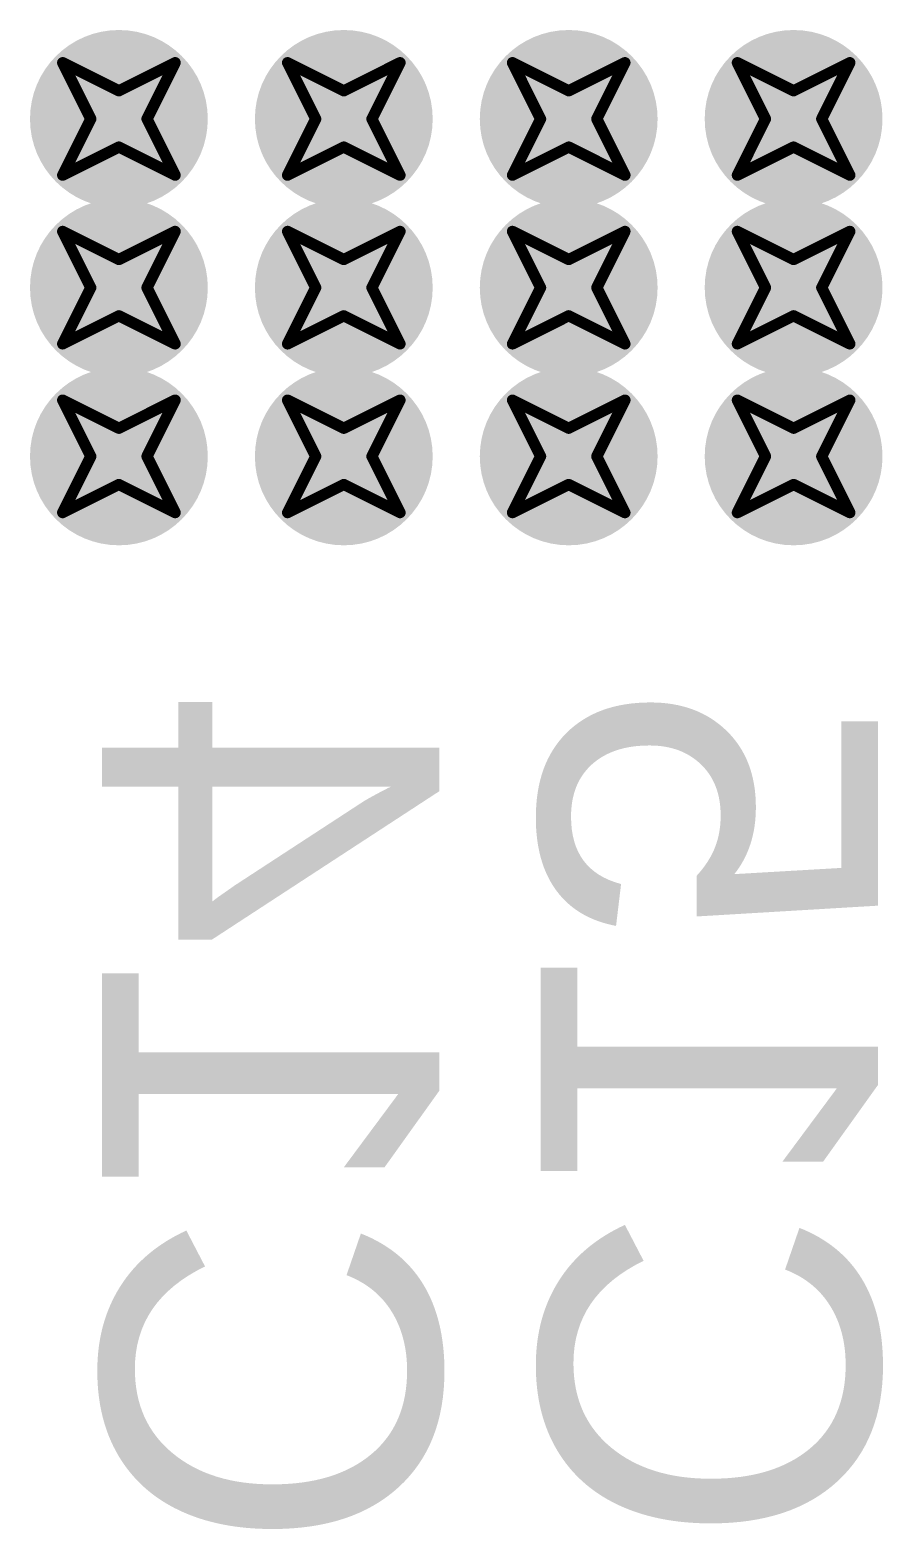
# Model space of a CAD drawing. Header units: inches. Extents: x -11 to 1110, y -7 to 455.
# Drawn here: x 620.96 to 624.81, y 5.06 to 11.83 of the extents above; entities that cross this region are included whole.
import ezdxf

# ---------------------------------------------------------------- set-up
doc = ezdxf.new("R2010")
doc.units = ezdxf.units.IN
for name, color, linetype in [('Bottom Layer', 5, 'Continuous'), ('Bottom Overlay', 54, 'Continuous'), ('Bottom Solder', 6, 'Continuous'), ('Drill Drawing', 1, 'Continuous'), ('Top Layer', 1, 'Continuous'), ('Top Solder', 216, 'Continuous'), ('Via Holes', 16, 'Continuous')]:
    doc.layers.add(name, color=color, linetype=linetype)
doc.styles.add('Arial', font='', dxfattribs={"height": 0.2})
doc.styles.get('Arial').set_extended_font_data('Arial')

msp = doc.modelspace()

# ---------------------------------------------------------------- hatches: boundary and pattern name
at = {"layer": 'Bottom Layer'}
h = msp.add_hatch(color=5, dxfattribs=at)
edge = h.paths.add_edge_path()
edge.add_arc((621.3602, 11.43), 0.3, 0, 360)
h = msp.add_hatch(color=5, dxfattribs=at)
edge = h.paths.add_edge_path()
edge.add_arc((622.3762, 11.43), 0.3, 0, 360)
h = msp.add_hatch(color=5, dxfattribs=at)
edge = h.paths.add_edge_path()
edge.add_arc((623.3922, 11.43), 0.3, 0, 360)
h = msp.add_hatch(color=5, dxfattribs=at)
edge = h.paths.add_edge_path()
edge.add_arc((624.4082, 11.43), 0.3, 0, 360)
h = msp.add_hatch(color=5, dxfattribs=at)
edge = h.paths.add_edge_path()
edge.add_arc((621.3602, 10.668), 0.3, 0, 360)
h = msp.add_hatch(color=5, dxfattribs=at)
edge = h.paths.add_edge_path()
edge.add_arc((622.3762, 10.668), 0.3, 0, 360)
h = msp.add_hatch(color=5, dxfattribs=at)
edge = h.paths.add_edge_path()
edge.add_arc((623.3922, 10.668), 0.3, 0, 360)
h = msp.add_hatch(color=5, dxfattribs=at)
edge = h.paths.add_edge_path()
edge.add_arc((624.4082, 10.668), 0.3, 0, 360)
h = msp.add_hatch(color=5, dxfattribs=at)
edge = h.paths.add_edge_path()
edge.add_arc((621.3602, 9.906), 0.3, 0, 360)
h = msp.add_hatch(color=5, dxfattribs=at)
edge = h.paths.add_edge_path()
edge.add_arc((622.3762, 9.906), 0.3, 0, 360)
h = msp.add_hatch(color=5, dxfattribs=at)
edge = h.paths.add_edge_path()
edge.add_arc((623.3922, 9.906), 0.3, 0, 360)
h = msp.add_hatch(color=5, dxfattribs=at)
edge = h.paths.add_edge_path()
edge.add_arc((624.4082, 9.906), 0.3, 0, 360)
at = {"layer": 'Bottom Solder'}
h = msp.add_hatch(color=6, dxfattribs=at)
edge = h.paths.add_edge_path()
edge.add_arc((621.3602, 11.43), 0.4016, 0, 360)
h = msp.add_hatch(color=6, dxfattribs=at)
edge = h.paths.add_edge_path()
edge.add_arc((622.3762, 11.43), 0.4016, 0, 360)
h = msp.add_hatch(color=6, dxfattribs=at)
edge = h.paths.add_edge_path()
edge.add_arc((623.3922, 11.43), 0.4016, 0, 360)
h = msp.add_hatch(color=6, dxfattribs=at)
edge = h.paths.add_edge_path()
edge.add_arc((624.4082, 11.43), 0.4016, 0, 360)
h = msp.add_hatch(color=6, dxfattribs=at)
edge = h.paths.add_edge_path()
edge.add_arc((621.3602, 10.668), 0.4016, 0, 360)
h = msp.add_hatch(color=6, dxfattribs=at)
edge = h.paths.add_edge_path()
edge.add_arc((622.3762, 10.668), 0.4016, 0, 360)
h = msp.add_hatch(color=6, dxfattribs=at)
edge = h.paths.add_edge_path()
edge.add_arc((623.3922, 10.668), 0.4016, 0, 360)
h = msp.add_hatch(color=6, dxfattribs=at)
edge = h.paths.add_edge_path()
edge.add_arc((624.4082, 10.668), 0.4016, 0, 360)
h = msp.add_hatch(color=6, dxfattribs=at)
edge = h.paths.add_edge_path()
edge.add_arc((621.3602, 9.906), 0.4016, 0, 360)
h = msp.add_hatch(color=6, dxfattribs=at)
edge = h.paths.add_edge_path()
edge.add_arc((622.3762, 9.906), 0.4016, 0, 360)
h = msp.add_hatch(color=6, dxfattribs=at)
edge = h.paths.add_edge_path()
edge.add_arc((623.3922, 9.906), 0.4016, 0, 360)
h = msp.add_hatch(color=6, dxfattribs=at)
edge = h.paths.add_edge_path()
edge.add_arc((624.4082, 9.906), 0.4016, 0, 360)
at = {"layer": 'Top Layer'}
h = msp.add_hatch(color=1, dxfattribs=at)
edge = h.paths.add_edge_path()
edge.add_arc((621.3602, 11.43), 0.3, 0, 360)
h = msp.add_hatch(color=1, dxfattribs=at)
edge = h.paths.add_edge_path()
edge.add_arc((622.3762, 11.43), 0.3, 0, 360)
h = msp.add_hatch(color=1, dxfattribs=at)
edge = h.paths.add_edge_path()
edge.add_arc((623.3922, 11.43), 0.3, 0, 360)
h = msp.add_hatch(color=1, dxfattribs=at)
edge = h.paths.add_edge_path()
edge.add_arc((624.4082, 11.43), 0.3, 0, 360)
h = msp.add_hatch(color=1, dxfattribs=at)
edge = h.paths.add_edge_path()
edge.add_arc((621.3602, 10.668), 0.3, 0, 360)
h = msp.add_hatch(color=1, dxfattribs=at)
edge = h.paths.add_edge_path()
edge.add_arc((622.3762, 10.668), 0.3, 0, 360)
h = msp.add_hatch(color=1, dxfattribs=at)
edge = h.paths.add_edge_path()
edge.add_arc((623.3922, 10.668), 0.3, 0, 360)
h = msp.add_hatch(color=1, dxfattribs=at)
edge = h.paths.add_edge_path()
edge.add_arc((624.4082, 10.668), 0.3, 0, 360)
h = msp.add_hatch(color=1, dxfattribs=at)
edge = h.paths.add_edge_path()
edge.add_arc((621.3602, 9.906), 0.3, 0, 360)
h = msp.add_hatch(color=1, dxfattribs=at)
edge = h.paths.add_edge_path()
edge.add_arc((622.3762, 9.906), 0.3, 0, 360)
h = msp.add_hatch(color=1, dxfattribs=at)
edge = h.paths.add_edge_path()
edge.add_arc((623.3922, 9.906), 0.3, 0, 360)
h = msp.add_hatch(color=1, dxfattribs=at)
edge = h.paths.add_edge_path()
edge.add_arc((624.4082, 9.906), 0.3, 0, 360)
at = {"layer": 'Top Solder'}
h = msp.add_hatch(color=216, dxfattribs=at)
edge = h.paths.add_edge_path()
edge.add_arc((621.3602, 11.43), 0.4016, 0, 360)
h = msp.add_hatch(color=216, dxfattribs=at)
edge = h.paths.add_edge_path()
edge.add_arc((622.3762, 11.43), 0.4016, 0, 360)
h = msp.add_hatch(color=216, dxfattribs=at)
edge = h.paths.add_edge_path()
edge.add_arc((623.3922, 11.43), 0.4016, 0, 360)
h = msp.add_hatch(color=216, dxfattribs=at)
edge = h.paths.add_edge_path()
edge.add_arc((624.4082, 11.43), 0.4016, 0, 360)
h = msp.add_hatch(color=216, dxfattribs=at)
edge = h.paths.add_edge_path()
edge.add_arc((621.3602, 10.668), 0.4016, 0, 360)
h = msp.add_hatch(color=216, dxfattribs=at)
edge = h.paths.add_edge_path()
edge.add_arc((622.3762, 10.668), 0.4016, 0, 360)
h = msp.add_hatch(color=216, dxfattribs=at)
edge = h.paths.add_edge_path()
edge.add_arc((623.3922, 10.668), 0.4016, 0, 360)
h = msp.add_hatch(color=216, dxfattribs=at)
edge = h.paths.add_edge_path()
edge.add_arc((624.4082, 10.668), 0.4016, 0, 360)
h = msp.add_hatch(color=216, dxfattribs=at)
edge = h.paths.add_edge_path()
edge.add_arc((621.3602, 9.906), 0.4016, 0, 360)
h = msp.add_hatch(color=216, dxfattribs=at)
edge = h.paths.add_edge_path()
edge.add_arc((622.3762, 9.906), 0.4016, 0, 360)
h = msp.add_hatch(color=216, dxfattribs=at)
edge = h.paths.add_edge_path()
edge.add_arc((623.3922, 9.906), 0.4016, 0, 360)
h = msp.add_hatch(color=216, dxfattribs=at)
edge = h.paths.add_edge_path()
edge.add_arc((624.4082, 9.906), 0.4016, 0, 360)
at = {"layer": 'Via Holes'}
h = msp.add_hatch(color=7, dxfattribs=at)
edge = h.paths.add_edge_path()
edge.add_arc((621.3602, 11.43), 0.15, 0, 360)
h = msp.add_hatch(color=7, dxfattribs=at)
edge = h.paths.add_edge_path()
edge.add_arc((622.3762, 11.43), 0.15, 0, 360)
h = msp.add_hatch(color=7, dxfattribs=at)
edge = h.paths.add_edge_path()
edge.add_arc((623.3922, 11.43), 0.15, 0, 360)
h = msp.add_hatch(color=7, dxfattribs=at)
edge = h.paths.add_edge_path()
edge.add_arc((624.4082, 11.43), 0.15, 0, 360)
h = msp.add_hatch(color=7, dxfattribs=at)
edge = h.paths.add_edge_path()
edge.add_arc((621.3602, 10.668), 0.15, 0, 360)
h = msp.add_hatch(color=7, dxfattribs=at)
edge = h.paths.add_edge_path()
edge.add_arc((622.3762, 10.668), 0.15, 0, 360)
h = msp.add_hatch(color=7, dxfattribs=at)
edge = h.paths.add_edge_path()
edge.add_arc((623.3922, 10.668), 0.15, 0, 360)
h = msp.add_hatch(color=7, dxfattribs=at)
edge = h.paths.add_edge_path()
edge.add_arc((624.4082, 10.668), 0.15, 0, 360)
h = msp.add_hatch(color=7, dxfattribs=at)
edge = h.paths.add_edge_path()
edge.add_arc((621.3602, 9.906), 0.15, 0, 360)
h = msp.add_hatch(color=7, dxfattribs=at)
edge = h.paths.add_edge_path()
edge.add_arc((622.3762, 9.906), 0.15, 0, 360)
h = msp.add_hatch(color=7, dxfattribs=at)
edge = h.paths.add_edge_path()
edge.add_arc((623.3922, 9.906), 0.15, 0, 360)
h = msp.add_hatch(color=7, dxfattribs=at)
edge = h.paths.add_edge_path()
edge.add_arc((624.4082, 9.906), 0.15, 0, 360)

# ---------------------------------------------------------------- linework, layer by layer
at = {"layer": 'Drill Drawing'}
for points in [[(621.1062, 11.684, 0.0508, 0.0508, 0), (621.3602, 11.557, 0.0508, 0.0508, 0)], [(621.1062, 11.684, 0.0508, 0.0508, 0), (621.2332, 11.43, 0.0508, 0.0508, 0)], [(621.3602, 11.557, 0.0508, 0.0508, 0), (621.6142, 11.684, 0.0508, 0.0508, 0)], [(621.4872, 11.43, 0.0508, 0.0508, 0), (621.6142, 11.684, 0.0508, 0.0508, 0)], [(622.1222, 11.684, 0.0508, 0.0508, 0), (622.3762, 11.557, 0.0508, 0.0508, 0)], [(622.1222, 11.684, 0.0508, 0.0508, 0), (622.2492, 11.43, 0.0508, 0.0508, 0)], [(622.3762, 11.557, 0.0508, 0.0508, 0), (622.6302, 11.684, 0.0508, 0.0508, 0)], [(622.5032, 11.43, 0.0508, 0.0508, 0), (622.6302, 11.684, 0.0508, 0.0508, 0)], [(623.1382, 11.684, 0.0508, 0.0508, 0), (623.3922, 11.557, 0.0508, 0.0508, 0)], [(623.1382, 11.684, 0.0508, 0.0508, 0), (623.2652, 11.43, 0.0508, 0.0508, 0)], [(623.3922, 11.557, 0.0508, 0.0508, 0), (623.6462, 11.684, 0.0508, 0.0508, 0)], [(623.5192, 11.43, 0.0508, 0.0508, 0), (623.6462, 11.684, 0.0508, 0.0508, 0)], [(624.1542, 11.684, 0.0508, 0.0508, 0), (624.4082, 11.557, 0.0508, 0.0508, 0)], [(624.1542, 11.684, 0.0508, 0.0508, 0), (624.2812, 11.43, 0.0508, 0.0508, 0)], [(624.4082, 11.557, 0.0508, 0.0508, 0), (624.6622, 11.684, 0.0508, 0.0508, 0)], [(624.5352, 11.43, 0.0508, 0.0508, 0), (624.6622, 11.684, 0.0508, 0.0508, 0)], [(621.1062, 11.176, 0.0508, 0.0508, 0), (621.2332, 11.43, 0.0508, 0.0508, 0)], [(621.4872, 11.43, 0.0508, 0.0508, 0), (621.6142, 11.176, 0.0508, 0.0508, 0)], [(622.1222, 11.176, 0.0508, 0.0508, 0), (622.2492, 11.43, 0.0508, 0.0508, 0)], [(622.5032, 11.43, 0.0508, 0.0508, 0), (622.6302, 11.176, 0.0508, 0.0508, 0)], [(623.1382, 11.176, 0.0508, 0.0508, 0), (623.2652, 11.43, 0.0508, 0.0508, 0)], [(623.5192, 11.43, 0.0508, 0.0508, 0), (623.6462, 11.176, 0.0508, 0.0508, 0)], [(624.1542, 11.176, 0.0508, 0.0508, 0), (624.2812, 11.43, 0.0508, 0.0508, 0)], [(624.5352, 11.43, 0.0508, 0.0508, 0), (624.6622, 11.176, 0.0508, 0.0508, 0)], [(621.1062, 11.176, 0.0508, 0.0508, 0), (621.3602, 11.303, 0.0508, 0.0508, 0)], [(621.3602, 11.303, 0.0508, 0.0508, 0), (621.6142, 11.176, 0.0508, 0.0508, 0)], [(622.1222, 11.176, 0.0508, 0.0508, 0), (622.3762, 11.303, 0.0508, 0.0508, 0)], [(622.3762, 11.303, 0.0508, 0.0508, 0), (622.6302, 11.176, 0.0508, 0.0508, 0)], [(623.1382, 11.176, 0.0508, 0.0508, 0), (623.3922, 11.303, 0.0508, 0.0508, 0)], [(623.3922, 11.303, 0.0508, 0.0508, 0), (623.6462, 11.176, 0.0508, 0.0508, 0)], [(624.1542, 11.176, 0.0508, 0.0508, 0), (624.4082, 11.303, 0.0508, 0.0508, 0)], [(624.4082, 11.303, 0.0508, 0.0508, 0), (624.6622, 11.176, 0.0508, 0.0508, 0)], [(621.1062, 10.922, 0.0508, 0.0508, 0), (621.3602, 10.795, 0.0508, 0.0508, 0)], [(621.1062, 10.922, 0.0508, 0.0508, 0), (621.2332, 10.668, 0.0508, 0.0508, 0)], [(621.3602, 10.795, 0.0508, 0.0508, 0), (621.6142, 10.922, 0.0508, 0.0508, 0)], [(621.4872, 10.668, 0.0508, 0.0508, 0), (621.6142, 10.922, 0.0508, 0.0508, 0)], [(622.1222, 10.922, 0.0508, 0.0508, 0), (622.3762, 10.795, 0.0508, 0.0508, 0)], [(622.1222, 10.922, 0.0508, 0.0508, 0), (622.2492, 10.668, 0.0508, 0.0508, 0)], [(622.3762, 10.795, 0.0508, 0.0508, 0), (622.6302, 10.922, 0.0508, 0.0508, 0)], [(622.5032, 10.668, 0.0508, 0.0508, 0), (622.6302, 10.922, 0.0508, 0.0508, 0)], [(623.1382, 10.922, 0.0508, 0.0508, 0), (623.3922, 10.795, 0.0508, 0.0508, 0)], [(623.1382, 10.922, 0.0508, 0.0508, 0), (623.2652, 10.668, 0.0508, 0.0508, 0)], [(623.3922, 10.795, 0.0508, 0.0508, 0), (623.6462, 10.922, 0.0508, 0.0508, 0)], [(623.5192, 10.668, 0.0508, 0.0508, 0), (623.6462, 10.922, 0.0508, 0.0508, 0)], [(624.1542, 10.922, 0.0508, 0.0508, 0), (624.4082, 10.795, 0.0508, 0.0508, 0)], [(624.1542, 10.922, 0.0508, 0.0508, 0), (624.2812, 10.668, 0.0508, 0.0508, 0)], [(624.4082, 10.795, 0.0508, 0.0508, 0), (624.6622, 10.922, 0.0508, 0.0508, 0)], [(624.5352, 10.668, 0.0508, 0.0508, 0), (624.6622, 10.922, 0.0508, 0.0508, 0)], [(621.1062, 10.414, 0.0508, 0.0508, 0), (621.2332, 10.668, 0.0508, 0.0508, 0)], [(621.4872, 10.668, 0.0508, 0.0508, 0), (621.6142, 10.414, 0.0508, 0.0508, 0)], [(622.1222, 10.414, 0.0508, 0.0508, 0), (622.2492, 10.668, 0.0508, 0.0508, 0)], [(622.5032, 10.668, 0.0508, 0.0508, 0), (622.6302, 10.414, 0.0508, 0.0508, 0)], [(623.1382, 10.414, 0.0508, 0.0508, 0), (623.2652, 10.668, 0.0508, 0.0508, 0)], [(623.5192, 10.668, 0.0508, 0.0508, 0), (623.6462, 10.414, 0.0508, 0.0508, 0)], [(624.1542, 10.414, 0.0508, 0.0508, 0), (624.2812, 10.668, 0.0508, 0.0508, 0)], [(624.5352, 10.668, 0.0508, 0.0508, 0), (624.6622, 10.414, 0.0508, 0.0508, 0)], [(621.1062, 10.414, 0.0508, 0.0508, 0), (621.3602, 10.541, 0.0508, 0.0508, 0)], [(621.3602, 10.541, 0.0508, 0.0508, 0), (621.6142, 10.414, 0.0508, 0.0508, 0)], [(622.1222, 10.414, 0.0508, 0.0508, 0), (622.3762, 10.541, 0.0508, 0.0508, 0)], [(622.3762, 10.541, 0.0508, 0.0508, 0), (622.6302, 10.414, 0.0508, 0.0508, 0)], [(623.1382, 10.414, 0.0508, 0.0508, 0), (623.3922, 10.541, 0.0508, 0.0508, 0)], [(623.3922, 10.541, 0.0508, 0.0508, 0), (623.6462, 10.414, 0.0508, 0.0508, 0)], [(624.1542, 10.414, 0.0508, 0.0508, 0), (624.4082, 10.541, 0.0508, 0.0508, 0)], [(624.4082, 10.541, 0.0508, 0.0508, 0), (624.6622, 10.414, 0.0508, 0.0508, 0)], [(621.1062, 10.16, 0.0508, 0.0508, 0), (621.3602, 10.033, 0.0508, 0.0508, 0)], [(621.1062, 10.16, 0.0508, 0.0508, 0), (621.2332, 9.906, 0.0508, 0.0508, 0)], [(621.3602, 10.033, 0.0508, 0.0508, 0), (621.6142, 10.16, 0.0508, 0.0508, 0)], [(621.4872, 9.906, 0.0508, 0.0508, 0), (621.6142, 10.16, 0.0508, 0.0508, 0)], [(622.1222, 10.16, 0.0508, 0.0508, 0), (622.3762, 10.033, 0.0508, 0.0508, 0)], [(622.1222, 10.16, 0.0508, 0.0508, 0), (622.2492, 9.906, 0.0508, 0.0508, 0)], [(622.3762, 10.033, 0.0508, 0.0508, 0), (622.6302, 10.16, 0.0508, 0.0508, 0)], [(622.5032, 9.906, 0.0508, 0.0508, 0), (622.6302, 10.16, 0.0508, 0.0508, 0)], [(623.1382, 10.16, 0.0508, 0.0508, 0), (623.3922, 10.033, 0.0508, 0.0508, 0)], [(623.1382, 10.16, 0.0508, 0.0508, 0), (623.2652, 9.906, 0.0508, 0.0508, 0)], [(623.3922, 10.033, 0.0508, 0.0508, 0), (623.6462, 10.16, 0.0508, 0.0508, 0)], [(623.5192, 9.906, 0.0508, 0.0508, 0), (623.6462, 10.16, 0.0508, 0.0508, 0)], [(624.1542, 10.16, 0.0508, 0.0508, 0), (624.4082, 10.033, 0.0508, 0.0508, 0)], [(624.1542, 10.16, 0.0508, 0.0508, 0), (624.2812, 9.906, 0.0508, 0.0508, 0)], [(624.4082, 10.033, 0.0508, 0.0508, 0), (624.6622, 10.16, 0.0508, 0.0508, 0)], [(624.5352, 9.906, 0.0508, 0.0508, 0), (624.6622, 10.16, 0.0508, 0.0508, 0)], [(621.1062, 9.652, 0.0508, 0.0508, 0), (621.2332, 9.906, 0.0508, 0.0508, 0)], [(621.4872, 9.906, 0.0508, 0.0508, 0), (621.6142, 9.652, 0.0508, 0.0508, 0)], [(622.1222, 9.652, 0.0508, 0.0508, 0), (622.2492, 9.906, 0.0508, 0.0508, 0)], [(622.5032, 9.906, 0.0508, 0.0508, 0), (622.6302, 9.652, 0.0508, 0.0508, 0)], [(623.1382, 9.652, 0.0508, 0.0508, 0), (623.2652, 9.906, 0.0508, 0.0508, 0)], [(623.5192, 9.906, 0.0508, 0.0508, 0), (623.6462, 9.652, 0.0508, 0.0508, 0)], [(624.1542, 9.652, 0.0508, 0.0508, 0), (624.2812, 9.906, 0.0508, 0.0508, 0)], [(624.5352, 9.906, 0.0508, 0.0508, 0), (624.6622, 9.652, 0.0508, 0.0508, 0)], [(621.1062, 9.652, 0.0508, 0.0508, 0), (621.3602, 9.779, 0.0508, 0.0508, 0)], [(621.3602, 9.779, 0.0508, 0.0508, 0), (621.6142, 9.652, 0.0508, 0.0508, 0)], [(622.1222, 9.652, 0.0508, 0.0508, 0), (622.3762, 9.779, 0.0508, 0.0508, 0)], [(622.3762, 9.779, 0.0508, 0.0508, 0), (622.6302, 9.652, 0.0508, 0.0508, 0)], [(623.1382, 9.652, 0.0508, 0.0508, 0), (623.3922, 9.779, 0.0508, 0.0508, 0)], [(623.3922, 9.779, 0.0508, 0.0508, 0), (623.6462, 9.652, 0.0508, 0.0508, 0)], [(624.1542, 9.652, 0.0508, 0.0508, 0), (624.4082, 9.779, 0.0508, 0.0508, 0)], [(624.4082, 9.779, 0.0508, 0.0508, 0), (624.6622, 9.652, 0.0508, 0.0508, 0)]]:
    msp.add_lwpolyline(points, format="xyseb", dxfattribs=at)
for points in [[(621.0935, 11.684, 0.0254, 0.0254, 1), (621.1189, 11.684, 0.0254, 0.0254, 1)], [(621.0935, 11.684, 0.0254, 0.0254, 1), (621.1189, 11.684, 0.0254, 0.0254, 1)], [(621.6015, 11.684, 0.0254, 0.0254, 1), (621.6269, 11.684, 0.0254, 0.0254, 1)], [(621.6015, 11.684, 0.0254, 0.0254, 1), (621.6269, 11.684, 0.0254, 0.0254, 1)], [(622.1095, 11.684, 0.0254, 0.0254, 1), (622.1349, 11.684, 0.0254, 0.0254, 1)], [(622.1095, 11.684, 0.0254, 0.0254, 1), (622.1349, 11.684, 0.0254, 0.0254, 1)], [(622.6175, 11.684, 0.0254, 0.0254, 1), (622.6429, 11.684, 0.0254, 0.0254, 1)], [(622.6175, 11.684, 0.0254, 0.0254, 1), (622.6429, 11.684, 0.0254, 0.0254, 1)], [(623.1255, 11.684, 0.0254, 0.0254, 1), (623.1509, 11.684, 0.0254, 0.0254, 1)], [(623.1255, 11.684, 0.0254, 0.0254, 1), (623.1509, 11.684, 0.0254, 0.0254, 1)], [(623.6335, 11.684, 0.0254, 0.0254, 1), (623.6589, 11.684, 0.0254, 0.0254, 1)], [(623.6335, 11.684, 0.0254, 0.0254, 1), (623.6589, 11.684, 0.0254, 0.0254, 1)], [(624.1415, 11.684, 0.0254, 0.0254, 1), (624.1669, 11.684, 0.0254, 0.0254, 1)], [(624.1415, 11.684, 0.0254, 0.0254, 1), (624.1669, 11.684, 0.0254, 0.0254, 1)], [(624.6495, 11.684, 0.0254, 0.0254, 1), (624.6749, 11.684, 0.0254, 0.0254, 1)], [(624.6495, 11.684, 0.0254, 0.0254, 1), (624.6749, 11.684, 0.0254, 0.0254, 1)], [(621.3475, 11.557, 0.0254, 0.0254, 1), (621.3729, 11.557, 0.0254, 0.0254, 1)], [(621.3475, 11.557, 0.0254, 0.0254, 1), (621.3729, 11.557, 0.0254, 0.0254, 1)], [(622.3635, 11.557, 0.0254, 0.0254, 1), (622.3889, 11.557, 0.0254, 0.0254, 1)], [(622.3635, 11.557, 0.0254, 0.0254, 1), (622.3889, 11.557, 0.0254, 0.0254, 1)], [(623.3795, 11.557, 0.0254, 0.0254, 1), (623.4049, 11.557, 0.0254, 0.0254, 1)], [(623.3795, 11.557, 0.0254, 0.0254, 1), (623.4049, 11.557, 0.0254, 0.0254, 1)], [(624.3955, 11.557, 0.0254, 0.0254, 1), (624.4209, 11.557, 0.0254, 0.0254, 1)], [(624.3955, 11.557, 0.0254, 0.0254, 1), (624.4209, 11.557, 0.0254, 0.0254, 1)], [(621.2205, 11.43, 0.0254, 0.0254, 1), (621.2459, 11.43, 0.0254, 0.0254, 1)], [(621.2205, 11.43, 0.0254, 0.0254, 1), (621.2459, 11.43, 0.0254, 0.0254, 1)], [(621.4745, 11.43, 0.0254, 0.0254, 1), (621.4999, 11.43, 0.0254, 0.0254, 1)], [(621.4745, 11.43, 0.0254, 0.0254, 1), (621.4999, 11.43, 0.0254, 0.0254, 1)], [(622.2365, 11.43, 0.0254, 0.0254, 1), (622.2619, 11.43, 0.0254, 0.0254, 1)], [(622.2365, 11.43, 0.0254, 0.0254, 1), (622.2619, 11.43, 0.0254, 0.0254, 1)], [(622.4905, 11.43, 0.0254, 0.0254, 1), (622.5159, 11.43, 0.0254, 0.0254, 1)], [(622.4905, 11.43, 0.0254, 0.0254, 1), (622.5159, 11.43, 0.0254, 0.0254, 1)], [(623.2525, 11.43, 0.0254, 0.0254, 1), (623.2779, 11.43, 0.0254, 0.0254, 1)], [(623.2525, 11.43, 0.0254, 0.0254, 1), (623.2779, 11.43, 0.0254, 0.0254, 1)], [(623.5065, 11.43, 0.0254, 0.0254, 1), (623.5319, 11.43, 0.0254, 0.0254, 1)], [(623.5065, 11.43, 0.0254, 0.0254, 1), (623.5319, 11.43, 0.0254, 0.0254, 1)], [(624.2685, 11.43, 0.0254, 0.0254, 1), (624.2939, 11.43, 0.0254, 0.0254, 1)], [(624.2685, 11.43, 0.0254, 0.0254, 1), (624.2939, 11.43, 0.0254, 0.0254, 1)], [(624.5225, 11.43, 0.0254, 0.0254, 1), (624.5479, 11.43, 0.0254, 0.0254, 1)], [(624.5225, 11.43, 0.0254, 0.0254, 1), (624.5479, 11.43, 0.0254, 0.0254, 1)], [(621.3475, 11.303, 0.0254, 0.0254, 1), (621.3729, 11.303, 0.0254, 0.0254, 1)], [(621.3475, 11.303, 0.0254, 0.0254, 1), (621.3729, 11.303, 0.0254, 0.0254, 1)], [(622.3635, 11.303, 0.0254, 0.0254, 1), (622.3889, 11.303, 0.0254, 0.0254, 1)], [(622.3635, 11.303, 0.0254, 0.0254, 1), (622.3889, 11.303, 0.0254, 0.0254, 1)], [(623.3795, 11.303, 0.0254, 0.0254, 1), (623.4049, 11.303, 0.0254, 0.0254, 1)], [(623.3795, 11.303, 0.0254, 0.0254, 1), (623.4049, 11.303, 0.0254, 0.0254, 1)], [(624.3955, 11.303, 0.0254, 0.0254, 1), (624.4209, 11.303, 0.0254, 0.0254, 1)], [(624.3955, 11.303, 0.0254, 0.0254, 1), (624.4209, 11.303, 0.0254, 0.0254, 1)], [(621.0935, 11.176, 0.0254, 0.0254, 1), (621.1189, 11.176, 0.0254, 0.0254, 1)], [(621.0935, 11.176, 0.0254, 0.0254, 1), (621.1189, 11.176, 0.0254, 0.0254, 1)], [(621.6015, 11.176, 0.0254, 0.0254, 1), (621.6269, 11.176, 0.0254, 0.0254, 1)], [(621.6015, 11.176, 0.0254, 0.0254, 1), (621.6269, 11.176, 0.0254, 0.0254, 1)], [(622.1095, 11.176, 0.0254, 0.0254, 1), (622.1349, 11.176, 0.0254, 0.0254, 1)], [(622.1095, 11.176, 0.0254, 0.0254, 1), (622.1349, 11.176, 0.0254, 0.0254, 1)], [(622.6175, 11.176, 0.0254, 0.0254, 1), (622.6429, 11.176, 0.0254, 0.0254, 1)], [(622.6175, 11.176, 0.0254, 0.0254, 1), (622.6429, 11.176, 0.0254, 0.0254, 1)], [(623.1255, 11.176, 0.0254, 0.0254, 1), (623.1509, 11.176, 0.0254, 0.0254, 1)], [(623.1255, 11.176, 0.0254, 0.0254, 1), (623.1509, 11.176, 0.0254, 0.0254, 1)], [(623.6335, 11.176, 0.0254, 0.0254, 1), (623.6589, 11.176, 0.0254, 0.0254, 1)], [(623.6335, 11.176, 0.0254, 0.0254, 1), (623.6589, 11.176, 0.0254, 0.0254, 1)], [(624.1415, 11.176, 0.0254, 0.0254, 1), (624.1669, 11.176, 0.0254, 0.0254, 1)], [(624.1415, 11.176, 0.0254, 0.0254, 1), (624.1669, 11.176, 0.0254, 0.0254, 1)], [(624.6495, 11.176, 0.0254, 0.0254, 1), (624.6749, 11.176, 0.0254, 0.0254, 1)], [(624.6495, 11.176, 0.0254, 0.0254, 1), (624.6749, 11.176, 0.0254, 0.0254, 1)], [(621.0935, 10.922, 0.0254, 0.0254, 1), (621.1189, 10.922, 0.0254, 0.0254, 1)], [(621.0935, 10.922, 0.0254, 0.0254, 1), (621.1189, 10.922, 0.0254, 0.0254, 1)], [(621.6015, 10.922, 0.0254, 0.0254, 1), (621.6269, 10.922, 0.0254, 0.0254, 1)], [(621.6015, 10.922, 0.0254, 0.0254, 1), (621.6269, 10.922, 0.0254, 0.0254, 1)], [(622.1095, 10.922, 0.0254, 0.0254, 1), (622.1349, 10.922, 0.0254, 0.0254, 1)], [(622.1095, 10.922, 0.0254, 0.0254, 1), (622.1349, 10.922, 0.0254, 0.0254, 1)], [(622.6175, 10.922, 0.0254, 0.0254, 1), (622.6429, 10.922, 0.0254, 0.0254, 1)], [(622.6175, 10.922, 0.0254, 0.0254, 1), (622.6429, 10.922, 0.0254, 0.0254, 1)], [(623.1255, 10.922, 0.0254, 0.0254, 1), (623.1509, 10.922, 0.0254, 0.0254, 1)], [(623.1255, 10.922, 0.0254, 0.0254, 1), (623.1509, 10.922, 0.0254, 0.0254, 1)], [(623.6335, 10.922, 0.0254, 0.0254, 1), (623.6589, 10.922, 0.0254, 0.0254, 1)], [(623.6335, 10.922, 0.0254, 0.0254, 1), (623.6589, 10.922, 0.0254, 0.0254, 1)], [(624.1415, 10.922, 0.0254, 0.0254, 1), (624.1669, 10.922, 0.0254, 0.0254, 1)], [(624.1415, 10.922, 0.0254, 0.0254, 1), (624.1669, 10.922, 0.0254, 0.0254, 1)], [(624.6495, 10.922, 0.0254, 0.0254, 1), (624.6749, 10.922, 0.0254, 0.0254, 1)], [(624.6495, 10.922, 0.0254, 0.0254, 1), (624.6749, 10.922, 0.0254, 0.0254, 1)], [(621.3475, 10.795, 0.0254, 0.0254, 1), (621.3729, 10.795, 0.0254, 0.0254, 1)], [(621.3475, 10.795, 0.0254, 0.0254, 1), (621.3729, 10.795, 0.0254, 0.0254, 1)], [(622.3635, 10.795, 0.0254, 0.0254, 1), (622.3889, 10.795, 0.0254, 0.0254, 1)], [(622.3635, 10.795, 0.0254, 0.0254, 1), (622.3889, 10.795, 0.0254, 0.0254, 1)], [(623.3795, 10.795, 0.0254, 0.0254, 1), (623.4049, 10.795, 0.0254, 0.0254, 1)], [(623.3795, 10.795, 0.0254, 0.0254, 1), (623.4049, 10.795, 0.0254, 0.0254, 1)], [(624.3955, 10.795, 0.0254, 0.0254, 1), (624.4209, 10.795, 0.0254, 0.0254, 1)], [(624.3955, 10.795, 0.0254, 0.0254, 1), (624.4209, 10.795, 0.0254, 0.0254, 1)], [(621.2205, 10.668, 0.0254, 0.0254, 1), (621.2459, 10.668, 0.0254, 0.0254, 1)], [(621.2205, 10.668, 0.0254, 0.0254, 1), (621.2459, 10.668, 0.0254, 0.0254, 1)], [(621.4745, 10.668, 0.0254, 0.0254, 1), (621.4999, 10.668, 0.0254, 0.0254, 1)], [(621.4745, 10.668, 0.0254, 0.0254, 1), (621.4999, 10.668, 0.0254, 0.0254, 1)], [(622.2365, 10.668, 0.0254, 0.0254, 1), (622.2619, 10.668, 0.0254, 0.0254, 1)], [(622.2365, 10.668, 0.0254, 0.0254, 1), (622.2619, 10.668, 0.0254, 0.0254, 1)], [(622.4905, 10.668, 0.0254, 0.0254, 1), (622.5159, 10.668, 0.0254, 0.0254, 1)], [(622.4905, 10.668, 0.0254, 0.0254, 1), (622.5159, 10.668, 0.0254, 0.0254, 1)], [(623.2525, 10.668, 0.0254, 0.0254, 1), (623.2779, 10.668, 0.0254, 0.0254, 1)], [(623.2525, 10.668, 0.0254, 0.0254, 1), (623.2779, 10.668, 0.0254, 0.0254, 1)], [(623.5065, 10.668, 0.0254, 0.0254, 1), (623.5319, 10.668, 0.0254, 0.0254, 1)], [(623.5065, 10.668, 0.0254, 0.0254, 1), (623.5319, 10.668, 0.0254, 0.0254, 1)], [(624.2685, 10.668, 0.0254, 0.0254, 1), (624.2939, 10.668, 0.0254, 0.0254, 1)], [(624.2685, 10.668, 0.0254, 0.0254, 1), (624.2939, 10.668, 0.0254, 0.0254, 1)], [(624.5225, 10.668, 0.0254, 0.0254, 1), (624.5479, 10.668, 0.0254, 0.0254, 1)], [(624.5225, 10.668, 0.0254, 0.0254, 1), (624.5479, 10.668, 0.0254, 0.0254, 1)], [(621.3475, 10.541, 0.0254, 0.0254, 1), (621.3729, 10.541, 0.0254, 0.0254, 1)], [(621.3475, 10.541, 0.0254, 0.0254, 1), (621.3729, 10.541, 0.0254, 0.0254, 1)], [(622.3635, 10.541, 0.0254, 0.0254, 1), (622.3889, 10.541, 0.0254, 0.0254, 1)], [(622.3635, 10.541, 0.0254, 0.0254, 1), (622.3889, 10.541, 0.0254, 0.0254, 1)], [(623.3795, 10.541, 0.0254, 0.0254, 1), (623.4049, 10.541, 0.0254, 0.0254, 1)], [(623.3795, 10.541, 0.0254, 0.0254, 1), (623.4049, 10.541, 0.0254, 0.0254, 1)], [(624.3955, 10.541, 0.0254, 0.0254, 1), (624.4209, 10.541, 0.0254, 0.0254, 1)], [(624.3955, 10.541, 0.0254, 0.0254, 1), (624.4209, 10.541, 0.0254, 0.0254, 1)], [(621.0935, 10.414, 0.0254, 0.0254, 1), (621.1189, 10.414, 0.0254, 0.0254, 1)], [(621.0935, 10.414, 0.0254, 0.0254, 1), (621.1189, 10.414, 0.0254, 0.0254, 1)], [(621.6015, 10.414, 0.0254, 0.0254, 1), (621.6269, 10.414, 0.0254, 0.0254, 1)], [(621.6015, 10.414, 0.0254, 0.0254, 1), (621.6269, 10.414, 0.0254, 0.0254, 1)], [(622.1095, 10.414, 0.0254, 0.0254, 1), (622.1349, 10.414, 0.0254, 0.0254, 1)], [(622.1095, 10.414, 0.0254, 0.0254, 1), (622.1349, 10.414, 0.0254, 0.0254, 1)], [(622.6175, 10.414, 0.0254, 0.0254, 1), (622.6429, 10.414, 0.0254, 0.0254, 1)], [(622.6175, 10.414, 0.0254, 0.0254, 1), (622.6429, 10.414, 0.0254, 0.0254, 1)], [(623.1255, 10.414, 0.0254, 0.0254, 1), (623.1509, 10.414, 0.0254, 0.0254, 1)], [(623.1255, 10.414, 0.0254, 0.0254, 1), (623.1509, 10.414, 0.0254, 0.0254, 1)], [(623.6335, 10.414, 0.0254, 0.0254, 1), (623.6589, 10.414, 0.0254, 0.0254, 1)], [(623.6335, 10.414, 0.0254, 0.0254, 1), (623.6589, 10.414, 0.0254, 0.0254, 1)], [(624.1415, 10.414, 0.0254, 0.0254, 1), (624.1669, 10.414, 0.0254, 0.0254, 1)], [(624.1415, 10.414, 0.0254, 0.0254, 1), (624.1669, 10.414, 0.0254, 0.0254, 1)], [(624.6495, 10.414, 0.0254, 0.0254, 1), (624.6749, 10.414, 0.0254, 0.0254, 1)], [(624.6495, 10.414, 0.0254, 0.0254, 1), (624.6749, 10.414, 0.0254, 0.0254, 1)], [(621.0935, 10.16, 0.0254, 0.0254, 1), (621.1189, 10.16, 0.0254, 0.0254, 1)], [(621.0935, 10.16, 0.0254, 0.0254, 1), (621.1189, 10.16, 0.0254, 0.0254, 1)], [(621.6015, 10.16, 0.0254, 0.0254, 1), (621.6269, 10.16, 0.0254, 0.0254, 1)], [(621.6015, 10.16, 0.0254, 0.0254, 1), (621.6269, 10.16, 0.0254, 0.0254, 1)], [(622.1095, 10.16, 0.0254, 0.0254, 1), (622.1349, 10.16, 0.0254, 0.0254, 1)], [(622.1095, 10.16, 0.0254, 0.0254, 1), (622.1349, 10.16, 0.0254, 0.0254, 1)], [(622.6175, 10.16, 0.0254, 0.0254, 1), (622.6429, 10.16, 0.0254, 0.0254, 1)], [(622.6175, 10.16, 0.0254, 0.0254, 1), (622.6429, 10.16, 0.0254, 0.0254, 1)], [(623.1255, 10.16, 0.0254, 0.0254, 1), (623.1509, 10.16, 0.0254, 0.0254, 1)], [(623.1255, 10.16, 0.0254, 0.0254, 1), (623.1509, 10.16, 0.0254, 0.0254, 1)], [(623.6335, 10.16, 0.0254, 0.0254, 1), (623.6589, 10.16, 0.0254, 0.0254, 1)], [(623.6335, 10.16, 0.0254, 0.0254, 1), (623.6589, 10.16, 0.0254, 0.0254, 1)], [(624.1415, 10.16, 0.0254, 0.0254, 1), (624.1669, 10.16, 0.0254, 0.0254, 1)], [(624.1415, 10.16, 0.0254, 0.0254, 1), (624.1669, 10.16, 0.0254, 0.0254, 1)], [(624.6495, 10.16, 0.0254, 0.0254, 1), (624.6749, 10.16, 0.0254, 0.0254, 1)], [(624.6495, 10.16, 0.0254, 0.0254, 1), (624.6749, 10.16, 0.0254, 0.0254, 1)], [(621.3475, 10.033, 0.0254, 0.0254, 1), (621.3729, 10.033, 0.0254, 0.0254, 1)], [(621.3475, 10.033, 0.0254, 0.0254, 1), (621.3729, 10.033, 0.0254, 0.0254, 1)], [(622.3635, 10.033, 0.0254, 0.0254, 1), (622.3889, 10.033, 0.0254, 0.0254, 1)], [(622.3635, 10.033, 0.0254, 0.0254, 1), (622.3889, 10.033, 0.0254, 0.0254, 1)], [(623.3795, 10.033, 0.0254, 0.0254, 1), (623.4049, 10.033, 0.0254, 0.0254, 1)], [(623.3795, 10.033, 0.0254, 0.0254, 1), (623.4049, 10.033, 0.0254, 0.0254, 1)], [(624.3955, 10.033, 0.0254, 0.0254, 1), (624.4209, 10.033, 0.0254, 0.0254, 1)], [(624.3955, 10.033, 0.0254, 0.0254, 1), (624.4209, 10.033, 0.0254, 0.0254, 1)], [(621.2205, 9.906, 0.0254, 0.0254, 1), (621.2459, 9.906, 0.0254, 0.0254, 1)], [(621.2205, 9.906, 0.0254, 0.0254, 1), (621.2459, 9.906, 0.0254, 0.0254, 1)], [(621.4745, 9.906, 0.0254, 0.0254, 1), (621.4999, 9.906, 0.0254, 0.0254, 1)], [(621.4745, 9.906, 0.0254, 0.0254, 1), (621.4999, 9.906, 0.0254, 0.0254, 1)], [(622.2365, 9.906, 0.0254, 0.0254, 1), (622.2619, 9.906, 0.0254, 0.0254, 1)], [(622.2365, 9.906, 0.0254, 0.0254, 1), (622.2619, 9.906, 0.0254, 0.0254, 1)], [(622.4905, 9.906, 0.0254, 0.0254, 1), (622.5159, 9.906, 0.0254, 0.0254, 1)], [(622.4905, 9.906, 0.0254, 0.0254, 1), (622.5159, 9.906, 0.0254, 0.0254, 1)], [(623.2525, 9.906, 0.0254, 0.0254, 1), (623.2779, 9.906, 0.0254, 0.0254, 1)], [(623.2525, 9.906, 0.0254, 0.0254, 1), (623.2779, 9.906, 0.0254, 0.0254, 1)], [(623.5065, 9.906, 0.0254, 0.0254, 1), (623.5319, 9.906, 0.0254, 0.0254, 1)], [(623.5065, 9.906, 0.0254, 0.0254, 1), (623.5319, 9.906, 0.0254, 0.0254, 1)], [(624.2685, 9.906, 0.0254, 0.0254, 1), (624.2939, 9.906, 0.0254, 0.0254, 1)], [(624.2685, 9.906, 0.0254, 0.0254, 1), (624.2939, 9.906, 0.0254, 0.0254, 1)], [(624.5225, 9.906, 0.0254, 0.0254, 1), (624.5479, 9.906, 0.0254, 0.0254, 1)], [(624.5225, 9.906, 0.0254, 0.0254, 1), (624.5479, 9.906, 0.0254, 0.0254, 1)], [(621.3475, 9.779, 0.0254, 0.0254, 1), (621.3729, 9.779, 0.0254, 0.0254, 1)], [(621.3475, 9.779, 0.0254, 0.0254, 1), (621.3729, 9.779, 0.0254, 0.0254, 1)], [(622.3635, 9.779, 0.0254, 0.0254, 1), (622.3889, 9.779, 0.0254, 0.0254, 1)], [(622.3635, 9.779, 0.0254, 0.0254, 1), (622.3889, 9.779, 0.0254, 0.0254, 1)], [(623.3795, 9.779, 0.0254, 0.0254, 1), (623.4049, 9.779, 0.0254, 0.0254, 1)], [(623.3795, 9.779, 0.0254, 0.0254, 1), (623.4049, 9.779, 0.0254, 0.0254, 1)], [(624.3955, 9.779, 0.0254, 0.0254, 1), (624.4209, 9.779, 0.0254, 0.0254, 1)], [(624.3955, 9.779, 0.0254, 0.0254, 1), (624.4209, 9.779, 0.0254, 0.0254, 1)], [(621.0935, 9.652, 0.0254, 0.0254, 1), (621.1189, 9.652, 0.0254, 0.0254, 1)], [(621.0935, 9.652, 0.0254, 0.0254, 1), (621.1189, 9.652, 0.0254, 0.0254, 1)], [(621.6015, 9.652, 0.0254, 0.0254, 1), (621.6269, 9.652, 0.0254, 0.0254, 1)], [(621.6015, 9.652, 0.0254, 0.0254, 1), (621.6269, 9.652, 0.0254, 0.0254, 1)], [(622.1095, 9.652, 0.0254, 0.0254, 1), (622.1349, 9.652, 0.0254, 0.0254, 1)], [(622.1095, 9.652, 0.0254, 0.0254, 1), (622.1349, 9.652, 0.0254, 0.0254, 1)], [(622.6175, 9.652, 0.0254, 0.0254, 1), (622.6429, 9.652, 0.0254, 0.0254, 1)], [(622.6175, 9.652, 0.0254, 0.0254, 1), (622.6429, 9.652, 0.0254, 0.0254, 1)], [(623.1255, 9.652, 0.0254, 0.0254, 1), (623.1509, 9.652, 0.0254, 0.0254, 1)], [(623.1255, 9.652, 0.0254, 0.0254, 1), (623.1509, 9.652, 0.0254, 0.0254, 1)], [(623.6335, 9.652, 0.0254, 0.0254, 1), (623.6589, 9.652, 0.0254, 0.0254, 1)], [(623.6335, 9.652, 0.0254, 0.0254, 1), (623.6589, 9.652, 0.0254, 0.0254, 1)], [(624.1415, 9.652, 0.0254, 0.0254, 1), (624.1669, 9.652, 0.0254, 0.0254, 1)], [(624.1415, 9.652, 0.0254, 0.0254, 1), (624.1669, 9.652, 0.0254, 0.0254, 1)], [(624.6495, 9.652, 0.0254, 0.0254, 1), (624.6749, 9.652, 0.0254, 0.0254, 1)], [(624.6495, 9.652, 0.0254, 0.0254, 1), (624.6749, 9.652, 0.0254, 0.0254, 1)]]:
    msp.add_lwpolyline(points, format="xyseb", close=True, dxfattribs=at)

# ---------------------------------------------------------------- texts
at = {"layer": 'Bottom Overlay', "style": 'Arial', "text_generation_flag": 2}
for s, p in [('C14', (621.2842, 4.9536)), ('C15', (623.2654, 4.979))]:
    msp.add_text(s, height=1.524, rotation=270, dxfattribs=at).set_placement(p)

doc.saveas('drawing.dxf')
